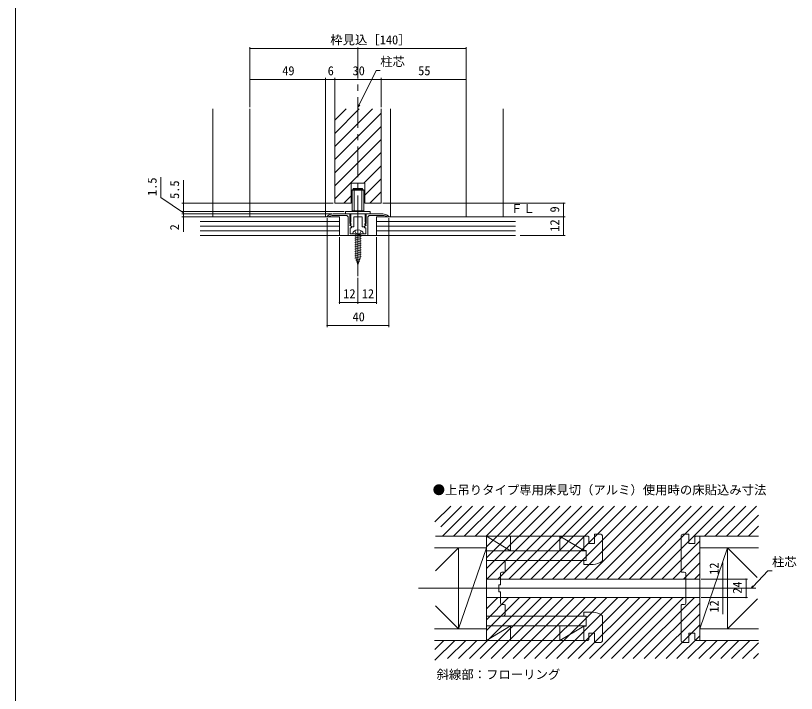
# Model space of a CAD drawing. Units: millimetres, scale not verified. Extents: x -1188 to -198, y -840 to 760.
# Drawn here: x -1188 to -683, y -410 to 29 of the extents above; entities that cross this region are included whole.
import ezdxf
from ezdxf.enums import TextEntityAlignment as Align

# ---------------------------------------------------------------- set-up
doc = ezdxf.new("R2010")
doc.units = ezdxf.units.MM
doc.header["$LTSCALE"] = 4
doc.linetypes.add('CHAIN1', pattern=[8, 5, -1, 1, -1])
doc.linetypes.add('DASHED3', pattern=[4, 3, -1])
doc.layers.add('0-1_USER1', color=4, linetype='Continuous')
for name, color, linetype, lineweight in [('0-2_YKK_ZWAK', 7, 'Continuous', 9), ('0-3_YKK_D', 6, 'Continuous', 9), ('0-4_YKK_11', 7, 'Continuous', 9), ('0-5_YKK_12', 2, 'Continuous', 9), ('0-7_YSS_K', 3, 'Continuous', 9), ('0-8_YKK_13', 4, 'Continuous', 9)]:
    doc.layers.add(name, color=color, linetype=linetype, lineweight=lineweight)
doc.styles.add('ＭＳ ゴシック', font='')
doc.styles.get('ＭＳ ゴシック').set_extended_font_data('MS Gothic')

msp = doc.modelspace()

# ---------------------------------------------------------------- linework, layer by layer
at = {"layer": '0-2_YKK_ZWAK'}
msp.add_line((-1188, -840), (-1188, 720), dxfattribs=at)
at = {"layer": '0-3_YKK_D'}
for p, q in [((-1036.441, -30.399), (-1036.441, 8.601)), ((-1036.441, 7.601), (-896.441, 7.601)), ((-896.441, -31.399), (-896.441, 8.601)), ((-965.688, -28.695), (-954.729, -6.501)), ((-954.729, -6.501), (-952.029, -6.501)), ((-1036.441, -30.399), (-1036.441, -11.399)), ((-1036.441, -12.399), (-987.441, -12.399)), ((-987.441, -31.399), (-987.441, -11.399)), ((-987.441, -31.399), (-987.441, -11.399)), ((-987.441, -12.399), (-981.441, -12.399)), ((-981.441, -31.399), (-981.441, -11.399)), ((-981.441, -31.399), (-981.441, -11.399)), ((-981.441, -12.399), (-951.441, -12.399)), ((-951.441, -30.399), (-951.441, -11.399)), ((-951.441, -30.399), (-951.441, -11.399)), ((-951.441, -12.399), (-896.441, -12.399)), ((-896.441, -30.399), (-896.441, -11.399)), ((-966.441, -30.219), (-966.097, -28.493)), ((-966.441, -30.219), (-965.688, -28.695)), ((-965.28, -28.896), (-966.441, -30.219)), ((-1093.962, -88.81), (-1093.962, -75.61)), ((-1079.441, -92.399), (-1079.441, -77.499)), ((-1079.441, -98.649), (-1093.962, -88.81)), ((-982.441, -92.399), (-1080.441, -92.399)), ((-1079.441, -97.899), (-1079.441, -92.399)), ((-950.441, -92.399), (-832.441, -92.399)), ((-833.441, -101.399), (-833.441, -92.399)), ((-1062.091, -97.899), (-1080.441, -97.899)), ((-975.441, -97.899), (-1080.441, -97.899)), ((-1069.006, -99.399), (-1080.441, -99.399)), ((-983.441, -99.399), (-1080.441, -99.399)), ((-1079.441, -97.899), (-1079.441, -96.199)), ((-1079.441, -99.399), (-1079.441, -97.699)), ((-1079.441, -99.399), (-1079.441, -97.899)), ((-1079.441, -99.399), (-1079.441, -97.899)), ((-1079.441, -99.399), (-1079.441, -101.099)), ((-979.441, -101.399), (-1080.441, -101.399)), ((-986.441, -102.199), (-986.441, -172.723)), ((-946.441, -102.199), (-946.441, -172.723)), ((-945.641, -101.399), (-832.441, -101.399)), ((-945.641, -101.399), (-832.441, -101.399)), ((-833.441, -101.399), (-833.441, -113.399)), ((-978.441, -114.399), (-978.441, -157.723)), ((-954.441, -114.399), (-954.441, -157.723)), ((-861.565, -113.399), (-832.441, -113.399)), ((-966.441, -140.713), (-966.441, -157.723)), ((-966.441, -140.713), (-966.441, -157.723)), ((-966.441, -156.723), (-978.441, -156.723)), ((-966.441, -156.723), (-954.441, -156.723)), ((-946.441, -171.723), (-986.441, -171.723)), ((-730.269, -335.812), (-730.269, -325.072)), ((-710.743, -340.573), (-701.18, -330.398)), ((-701.18, -330.398), (-698.48, -330.398)), ((-744.269, -335.812), (-714.269, -335.812)), ((-744.269, -335.812), (-729.269, -335.812)), ((-730.269, -341.812), (-730.269, -335.812)), ((-715.269, -335.812), (-715.269, -347.812)), ((-744.269, -341.812), (-729.269, -341.812)), ((-744.269, -341.812), (-729.269, -341.812)), ((-730.269, -341.812), (-730.269, -347.812)), ((-711.908, -341.812), (-711.075, -340.261)), ((-711.908, -341.812), (-710.743, -340.573)), ((-710.412, -340.885), (-711.908, -341.812)), ((-744.269, -347.812), (-714.269, -347.812)), ((-744.269, -347.812), (-729.269, -347.812)), ((-730.269, -347.812), (-730.269, -358.552))]:
    msp.add_line(p, q, dxfattribs=at)
msp.add_lwpolyline([(-1079.441, -99.399), (-1079.441, -101.399), (-1079.441, -111.085)], dxfattribs=at)
for centre, start, end in [((-1036.441, 7.601), 0, 180), ((-1036.441, 7.601), 180, 0), ((-896.441, 7.601), 0, 180), ((-896.441, 7.601), 180, 0), ((-1036.441, -12.399), 0, 180), ((-1036.441, -12.399), 180, 0), ((-987.441, -12.399), 0, 180), ((-987.441, -12.399), 0, 180), ((-987.441, -12.399), 180, 0), ((-987.441, -12.399), 180, 0), ((-981.441, -12.399), 0, 180), ((-981.441, -12.399), 0, 180), ((-981.441, -12.399), 180, 0), ((-981.441, -12.399), 180, 0), ((-951.441, -12.399), 0, 180), ((-951.441, -12.399), 0, 180), ((-951.441, -12.399), 180, 0), ((-951.441, -12.399), 180, 0), ((-896.441, -12.399), 0, 180), ((-896.441, -12.399), 180, 0), ((-1079.441, -92.399), 90, 270), ((-1079.441, -92.399), 270, 90), ((-833.441, -92.399), 90, 270), ((-833.441, -92.399), 270, 90), ((-1079.441, -97.899), 90, 270), ((-1079.441, -97.899), 90, 270), ((-1079.441, -99.399), 90, 270), ((-1079.441, -99.399), 90, 270), ((-1079.441, -97.899), 270, 90), ((-1079.441, -97.899), 270, 90), ((-1079.441, -99.399), 270, 90), ((-1079.441, -99.399), 270, 90), ((-1079.441, -101.399), 90, 270), ((-1079.441, -101.399), 270, 90), ((-833.441, -101.399), 90, 270), ((-833.441, -101.399), 90, 270), ((-833.441, -101.399), 270, 90), ((-833.441, -101.399), 270, 90), ((-833.441, -113.399), 90, 270), ((-833.441, -113.399), 270, 90), ((-978.441, -156.723), 0, 180), ((-966.441, -156.723), 0, 180), ((-966.441, -156.723), 0, 180), ((-954.441, -156.723), 0, 180), ((-978.441, -156.723), 180, 0), ((-966.441, -156.723), 180, 0), ((-966.441, -156.723), 180, 0), ((-954.441, -156.723), 180, 0), ((-986.441, -171.723), 0, 180), ((-986.441, -171.723), 180, 0), ((-946.441, -171.723), 0, 180), ((-946.441, -171.723), 180, 0), ((-730.269, -335.812), 90, 270), ((-730.269, -335.812), 270, 90), ((-715.269, -335.812), 90, 270), ((-715.269, -335.812), 270, 90), ((-730.269, -341.812), 90, 270), ((-730.269, -341.812), 90, 270), ((-730.269, -341.812), 270, 90), ((-730.269, -341.812), 270, 90), ((-730.269, -347.812), 90, 270), ((-730.269, -347.812), 270, 90), ((-715.269, -347.812), 90, 270), ((-715.269, -347.812), 270, 90)]:
    msp.add_arc(centre, 0.106, start, end, dxfattribs=at)
at = {"layer": '0-4_YKK_11'}
for p, q in [((-986.441, -101.156), (-986.259, -100.771)), ((-982.441, -99.399), (-971.741, -99.399)), ((-973.741, -100.399), (-982.441, -100.399)), ((-972.741, -101.399), (-973.741, -100.399)), ((-971.741, -99.399), (-971.741, -105.304)), ((-971.141, -99.399), (-971.141, -102.399)), ((-961.741, -99.399), (-971.141, -99.399)), ((-961.741, -102.399), (-961.741, -99.399)), ((-961.141, -99.399), (-950.441, -99.399)), ((-961.141, -105.304), (-961.141, -99.399)), ((-959.141, -100.399), (-960.141, -101.399)), ((-950.441, -100.399), (-959.141, -100.399)), ((-946.623, -100.771), (-946.441, -101.156)), ((-986.441, -101.399), (-986.441, -101.156)), ((-985.539, -101.399), (-986.441, -101.399)), ((-985.364, -101.342), (-985.539, -101.399)), ((-972.741, -113.399), (-972.741, -101.399)), ((-971.741, -105.304), (-971.243, -105.801)), ((-971.243, -105.801), (-971.491, -106.399)), ((-971.317, -105.118), (-971.379, -105.461)), ((-971.379, -105.461), (-970.829, -106.011)), ((-971.141, -104.845), (-971.317, -105.118)), ((-971.141, -102.399), (-971.141, -104.845)), ((-970.829, -106.011), (-970.989, -106.399)), ((-969.141, -101.399), (-966.441, -101.399)), ((-969.141, -107.699), (-969.141, -101.399)), ((-966.441, -101.399), (-963.741, -101.399)), ((-963.741, -101.399), (-963.741, -107.699)), ((-962.053, -106.011), (-961.503, -105.461)), ((-961.892, -106.399), (-962.053, -106.011)), ((-961.741, -104.845), (-961.741, -102.399)), ((-961.565, -105.118), (-961.741, -104.845)), ((-961.638, -105.801), (-961.141, -105.304)), ((-961.391, -106.399), (-961.638, -105.801)), ((-961.503, -105.461), (-961.565, -105.118)), ((-960.141, -101.399), (-960.141, -113.399)), ((-947.342, -101.399), (-947.518, -101.342)), ((-946.441, -101.399), (-947.342, -101.399)), ((-946.441, -101.156), (-946.441, -101.399)), ((-971.541, -108.399), (-971.541, -112.399)), ((-970.691, -108.399), (-971.541, -108.399)), ((-971.491, -106.999), (-971.341, -106.999)), ((-971.353, -106.399), (-971.467, -106.673)), ((-971.467, -106.673), (-970.441, -107.699)), ((-970.989, -106.399), (-971.353, -106.399)), ((-971.341, -106.999), (-970.691, -107.649)), ((-970.691, -107.649), (-970.691, -108.399)), ((-970.441, -107.699), (-969.141, -107.699)), ((-963.741, -107.699), (-962.441, -107.699)), ((-962.441, -107.699), (-961.415, -106.673)), ((-962.191, -107.649), (-961.541, -106.999)), ((-962.191, -108.399), (-962.191, -107.649)), ((-961.341, -108.399), (-962.191, -108.399)), ((-961.529, -106.399), (-961.892, -106.399)), ((-961.541, -106.999), (-961.391, -106.999)), ((-961.415, -106.673), (-961.529, -106.399)), ((-961.341, -112.399), (-961.341, -108.399)), ((-966.441, -113.399), (-972.741, -113.399)), ((-971.541, -112.399), (-966.899, -112.399)), ((-966.899, -112.399), (-966.716, -112.519)), ((-966.716, -112.519), (-966.166, -112.519)), ((-960.141, -113.399), (-966.441, -113.399)), ((-966.166, -112.519), (-965.983, -112.399)), ((-965.983, -112.399), (-961.341, -112.399))]:
    msp.add_line(p, q, dxfattribs=at)
for centre, radius, start, end in [((-982.441, -105.399), 6, 90, 129.52119), ((-982.441, -105.399), 5, 89.99997, 125.77483), ((-950.441, -105.399), 6, 50.47879, 89.99998), ((-950.441, -105.399), 5, 54.22516, 90.00002), ((-971.491, -106.699), 0.3, 89.99998, 270), ((-961.391, -106.699), 0.3, 269.99998, 90)]:
    msp.add_arc(centre, radius, start, end, dxfattribs=at)
at = {"layer": '0-5_YKK_12', "linetype": 'CHAIN1'}
msp.add_line((-966.441, -139.713), (-966.441, 18.539), dxfattribs=at)
at = {"layer": '0-5_YKK_12'}
for p, q in [((-1060.441, -101.402), (-1060.441, -31.399)), ((-1036.441, -101.402), (-1036.441, -31.399)), ((-987.441, -101.402), (-987.441, -31.399)), ((-981.441, -55.764), (-957.076, -31.399)), ((-981.441, -47.279), (-965.561, -31.399)), ((-981.441, -38.794), (-974.046, -31.399)), ((-981.441, -92.399), (-981.441, -31.399)), ((-969.699, -52.507), (-951.441, -34.249)), ((-951.441, -92.399), (-951.441, -31.399)), ((-945.441, -101.399), (-945.441, -31.399)), ((-896.441, -101.402), (-896.441, -31.399)), ((-872.441, -101.402), (-872.441, -31.399)), ((-981.441, -72.735), (-951.441, -42.735)), ((-981.441, -81.22), (-951.441, -51.22)), ((-981.441, -64.249), (-969.706, -52.515)), ((-981.441, -89.705), (-951.441, -59.705)), ((-962.649, -79.399), (-951.441, -68.19)), ((-970.941, -79.399), (-961.941, -79.399)), ((-970.941, -92.399), (-970.941, -79.399)), ((-961.941, -87.176), (-951.441, -76.676)), ((-961.941, -92.399), (-961.941, -79.399)), ((-958.679, -92.399), (-951.441, -85.161)), ((-975.649, -92.399), (-970.941, -87.69)), ((-981.441, -92.399), (-970.941, -92.399)), ((-961.941, -92.399), (-951.441, -92.399))]:
    msp.add_line(p, q, dxfattribs=at)
at = {"layer": '0-7_YSS_K'}
for p, q in [((-978.441, -101.399), (-1068.459, -101.399)), ((-1068.459, -104.399), (-978.441, -104.399)), ((-978.441, -101.399), (-978.441, -113.399)), ((-954.441, -101.399), (-954.441, -113.399)), ((-864.391, -101.399), (-954.441, -101.399)), ((-954.441, -104.399), (-864.391, -104.399)), ((-1068.459, -107.399), (-978.441, -107.399)), ((-1068.459, -110.399), (-978.441, -110.399)), ((-954.441, -107.399), (-864.391, -107.399)), ((-954.441, -110.399), (-864.391, -110.399)), ((-864.391, -113.399), (-1068.459, -113.399)), ((-916.604, -298.751), (-906.431, -288.578)), ((-912.844, -302.062), (-899.36, -288.578)), ((-911.773, -308.062), (-892.289, -288.578)), ((-904.702, -308.062), (-885.218, -288.578)), ((-897.631, -308.062), (-878.147, -288.578)), ((-890.56, -308.062), (-871.076, -288.578)), ((-883.269, -307.842), (-864.005, -288.578)), ((-883.269, -314.913), (-856.934, -288.578)), ((-883.269, -321.984), (-849.863, -288.578)), ((-883.269, -329.055), (-842.792, -288.578)), ((-882.955, -335.812), (-835.721, -288.578)), ((-875.884, -335.812), (-828.649, -288.578)), ((-868.812, -335.812), (-821.578, -288.578)), ((-861.741, -335.812), (-814.507, -288.578)), ((-854.67, -335.812), (-807.436, -288.578)), ((-847.599, -335.812), (-800.365, -288.578)), ((-840.528, -335.812), (-793.294, -288.578)), ((-833.457, -335.812), (-786.223, -288.578)), ((-826.386, -335.812), (-779.152, -288.578)), ((-819.315, -335.812), (-772.081, -288.578)), ((-812.244, -335.812), (-765.01, -288.578)), ((-805.173, -335.812), (-757.939, -288.578)), ((-798.102, -335.812), (-750.868, -288.578)), ((-791.031, -335.812), (-743.797, -288.578)), ((-783.96, -335.812), (-736.726, -288.578)), ((-776.889, -335.812), (-729.655, -288.578)), ((-742.067, -308.062), (-722.583, -288.578)), ((-734.996, -308.062), (-715.512, -288.578)), ((-725.269, -305.405), (-708.441, -288.578)), ((-720.854, -308.062), (-707.22, -294.428)), ((-713.783, -308.062), (-707.22, -301.499)), ((-916.269, -308.062), (-820.269, -308.062)), ((-867.769, -317.562), (-883.269, -308.062)), ((-883.269, -308.062), (-883.269, -375.562)), ((-867.769, -308.062), (-867.769, -317.562)), ((-820.269, -317.312), (-835.769, -308.062)), ((-835.769, -317.312), (-835.769, -308.062)), ((-820.269, -308.062), (-820.269, -317.312)), ((-817.619, -308.062), (-820.269, -308.062)), ((-817.119, -308.562), (-817.619, -308.062)), ((-813.269, -306.812), (-813.269, -312.812)), ((-809.269, -306.812), (-813.269, -306.812)), ((-808.269, -323.831), (-808.269, -307.812)), ((-757.269, -307.812), (-757.269, -330.812)), ((-752.269, -306.812), (-756.269, -306.812)), ((-752.269, -310.312), (-752.269, -306.812)), ((-747.919, -308.062), (-748.419, -308.562)), ((-745.269, -308.062), (-747.919, -308.062)), ((-745.269, -308.062), (-707.269, -308.062)), ((-745.269, -375.562), (-745.269, -308.062)), ((-727.925, -308.062), (-725.269, -305.405)), ((-817.119, -312.812), (-817.119, -308.562)), ((-813.269, -312.812), (-817.119, -312.812)), ((-769.818, -335.812), (-745.269, -311.263)), ((-752.269, -312.812), (-752.269, -310.312)), ((-748.419, -312.812), (-752.269, -312.812)), ((-748.419, -308.562), (-748.419, -312.812)), ((-883.269, -315.562), (-917, -315.562)), ((-916.269, -330.562), (-901.269, -315.562)), ((-883.269, -315.562), (-901.269, -368.062)), ((-901.269, -315.562), (-901.269, -368.062)), ((-883.269, -317.562), (-818.769, -317.562)), ((-820.269, -317.312), (-818.769, -317.312)), ((-818.769, -317.312), (-818.769, -323.812)), ((-818.769, -323.812), (-818.769, -317.562)), ((-762.746, -335.812), (-745.269, -318.334)), ((-707.22, -315.562), (-745.269, -315.562)), ((-727.269, -315.562), (-745.269, -368.062)), ((-708.056, -334.774), (-727.269, -315.562)), ((-727.269, -315.562), (-727.269, -368.062)), ((-818.968, -322.236), (-818.968, -322.136)), ((-883.269, -323.812), (-874.769, -323.812)), ((-883.269, -347.312), (-883.269, -323.812)), ((-883.269, -323.812), (-818.769, -323.812)), ((-874.769, -323.812), (-871.269, -323.812)), ((-871.269, -323.812), (-871.269, -330.812)), ((-871.269, -323.812), (-846.519, -323.812)), ((-820.269, -323.812), (-820.269, -326.312)), ((-818.769, -323.812), (-820.269, -323.812)), ((-820.269, -326.312), (-814.269, -326.312)), ((-755.675, -335.812), (-745.269, -325.405)), ((-874.269, -332.312), (-874.269, -339.562)), ((-871.769, -331.312), (-873.269, -331.312)), ((-756.769, -331.312), (-755.269, -331.312)), ((-754.269, -332.312), (-754.269, -351.312)), ((-748.604, -335.812), (-745.269, -332.476)), ((-883.269, -335.812), (-745.269, -335.812)), ((-927.21, -341.812), (-708.933, -341.812)), ((-875.269, -339.562), (-875.269, -344.062)), ((-874.269, -339.562), (-875.269, -339.562)), ((-894.335, -387.353), (-854.794, -347.812)), ((-887.264, -387.353), (-847.723, -347.812)), ((-883.269, -359.812), (-883.269, -347.312)), ((-883.269, -355.074), (-876.007, -347.812)), ((-883.269, -362.145), (-868.936, -347.812)), ((-883.269, -369.216), (-861.865, -347.812)), ((-883.269, -347.812), (-745.269, -347.812)), ((-880.193, -387.353), (-840.652, -347.812)), ((-875.269, -344.062), (-874.269, -344.062)), ((-874.269, -344.062), (-874.269, -351.312)), ((-873.122, -387.353), (-833.581, -347.812)), ((-866.051, -387.353), (-826.509, -347.812)), ((-858.98, -387.353), (-819.438, -347.812)), ((-851.909, -387.353), (-812.367, -347.812)), ((-844.838, -387.353), (-805.296, -347.812)), ((-837.767, -387.353), (-798.225, -347.812)), ((-830.696, -387.353), (-791.154, -347.812)), ((-823.625, -387.353), (-784.083, -347.812)), ((-816.554, -387.353), (-777.012, -347.812)), ((-809.483, -387.353), (-769.941, -347.812)), ((-802.412, -387.353), (-762.87, -347.812)), ((-795.341, -387.353), (-755.799, -347.812)), ((-788.269, -387.353), (-748.728, -347.812)), ((-916.269, -353.062), (-901.269, -368.062)), ((-873.269, -352.312), (-871.769, -352.312)), ((-871.269, -352.812), (-871.269, -358.812)), ((-781.198, -387.353), (-745.269, -351.424)), ((-757.269, -352.812), (-757.269, -375.812)), ((-755.269, -352.312), (-756.769, -352.312)), ((-707.889, -348.682), (-727.269, -368.062)), ((-820.269, -357.312), (-814.269, -357.312)), ((-820.269, -359.812), (-820.269, -357.312)), ((-774.127, -387.353), (-745.269, -358.495)), ((-872.269, -359.812), (-883.269, -359.812)), ((-883.269, -359.812), (-818.769, -359.812)), ((-883.269, -359.812), (-846.519, -359.812)), ((-820.269, -359.812), (-845.019, -359.812)), ((-818.769, -359.812), (-820.269, -359.812)), ((-818.769, -366.312), (-818.769, -359.812)), ((-808.269, -359.793), (-808.269, -375.812)), ((-883.269, -368.062), (-917, -368.062)), ((-867.769, -366.062), (-883.269, -375.562)), ((-883.269, -366.062), (-818.769, -366.062)), ((-867.769, -375.562), (-867.769, -366.062)), ((-820.269, -366.312), (-835.769, -375.562)), ((-835.769, -366.312), (-835.769, -375.562)), ((-820.269, -366.312), (-818.769, -366.312)), ((-820.269, -375.562), (-820.269, -366.312)), ((-767.056, -387.353), (-745.269, -365.566)), ((-707.22, -368.062), (-745.269, -368.062)), ((-817.119, -370.812), (-817.119, -375.062)), ((-813.269, -370.812), (-817.119, -370.812)), ((-813.269, -376.812), (-813.269, -370.812)), ((-759.985, -387.353), (-745.269, -372.637)), ((-752.269, -370.812), (-748.419, -370.812)), ((-752.269, -373.312), (-752.269, -370.812)), ((-752.269, -376.812), (-752.269, -373.312)), ((-748.419, -370.812), (-748.419, -375.062)), ((-820.269, -375.562), (-917, -375.562)), ((-916.604, -381.338), (-910.828, -375.562)), ((-916.604, -388.409), (-903.757, -375.562)), ((-908.478, -387.353), (-896.686, -375.562)), ((-901.407, -387.353), (-889.615, -375.562)), ((-817.619, -375.562), (-820.269, -375.562)), ((-817.119, -375.062), (-817.619, -375.562)), ((-809.269, -376.812), (-813.269, -376.812)), ((-756.269, -376.812), (-752.269, -376.812)), ((-752.914, -387.353), (-741.122, -375.562)), ((-748.419, -375.062), (-747.919, -375.562)), ((-747.919, -375.562), (-745.269, -375.562)), ((-745.843, -387.353), (-734.051, -375.562)), ((-745.269, -375.562), (-707.269, -375.562)), ((-742.769, -375.562), (-741.122, -375.562)), ((-738.772, -387.353), (-726.98, -375.562)), ((-734.051, -375.562), (-727.769, -375.562)), ((-731.701, -387.353), (-719.909, -375.562)), ((-724.63, -387.353), (-712.838, -375.562)), ((-717.559, -387.353), (-707.22, -377.015)), ((-710.488, -387.353), (-707.22, -384.086))]:
    msp.add_line(p, q, dxfattribs=at)
for centre, radius, start, end in [((-809.269, -307.812), 1, 0, 89.99998), ((-756.269, -307.812), 1, 90, 179.99998), ((-814.269, -317.187), 9.125, 270, 309.61911), ((-808.769, -323.831), 0.5, 309.61913, 0), ((-873.269, -332.312), 1, 90, 179.99998), ((-871.769, -330.812), 0.5, 270, 359.99998), ((-756.769, -330.812), 0.5, 180, 269.99998), ((-755.269, -332.312), 1, 0, 89.99998), ((-873.269, -351.312), 1, 180, 269.99998), ((-871.769, -352.812), 0.5, 0, 89.99998), ((-756.769, -352.812), 0.5, 90, 179.99998), ((-755.269, -351.312), 1, 270, 359.99998), ((-814.269, -366.437), 9.125, 50.38087, 89.99998), ((-872.269, -358.812), 1, 270, 359.99998), ((-808.769, -359.793), 0.5, 359.99998, 50.38086), ((-809.269, -375.812), 1, 270, 359.99998), ((-756.269, -375.812), 1, 180, 269.99998)]:
    msp.add_arc(centre, radius, start, end, dxfattribs=at)
at = {"layer": '0-8_YKK_13'}
for p, q in [((-970.191, -84.099), (-969.991, -83.899)), ((-970.191, -84.099), (-970.191, -97.499)), ((-962.691, -84.099), (-970.191, -84.099)), ((-962.891, -83.899), (-969.991, -83.899)), ((-969.441, -83.099), (-969.241, -82.899)), ((-969.441, -83.099), (-969.441, -83.899)), ((-969.241, -82.899), (-963.641, -82.899)), ((-968.941, -83.899), (-968.941, -97.899)), ((-963.941, -83.899), (-963.941, -97.899)), ((-963.441, -83.099), (-963.641, -82.899)), ((-962.691, -84.099), (-962.891, -83.899)), ((-962.691, -84.099), (-962.691, -97.499)), ((-966.441, -87.474), (-966.441, -108.231)), ((-974.441, -97.899), (-974.441, -99.399)), ((-958.441, -97.899), (-974.441, -97.899)), ((-974.441, -99.399), (-958.441, -99.399)), ((-962.691, -97.499), (-970.191, -97.499)), ((-962.891, -97.699), (-969.991, -97.699)), ((-962.891, -97.699), (-962.691, -97.499)), ((-958.441, -99.399), (-958.441, -97.899)), ((-969.941, -112.399), (-969.803, -111.884)), ((-969.941, -112.399), (-962.941, -112.399)), ((-964.441, -112.485), (-968.441, -113.557)), ((-964.441, -113.934), (-968.441, -115.006)), ((-964.441, -115.384), (-968.441, -116.456)), ((-967.841, -112.399), (-967.841, -127.57)), ((-965.041, -112.399), (-965.041, -127.57)), ((-962.941, -112.399), (-963.079, -111.884)), ((-964.441, -116.833), (-968.441, -117.905)), ((-964.441, -118.283), (-968.441, -119.354)), ((-964.441, -119.732), (-968.441, -120.804)), ((-964.441, -121.181), (-968.441, -122.253)), ((-964.441, -122.631), (-968.441, -123.703)), ((-964.441, -124.08), (-968.441, -125.152)), ((-964.441, -125.53), (-968.441, -126.601)), ((-964.441, -126.979), (-968.441, -128.051)), ((-966.441, -132.399), (-967.841, -127.57)), ((-964.841, -128.536), (-967.721, -129.307)), ((-965.516, -130.166), (-967.181, -130.612)), ((-966.441, -132.399), (-965.041, -127.57)), ((-966.191, -131.796), (-966.641, -131.917))]:
    msp.add_line(p, q, dxfattribs=at)
at = {"layer": '0-8_YKK_13', "linetype": 'DASHED3'}
for p, q in [((-968.441, -110.306), (-967.591, -112.048)), ((-964.441, -110.306), (-965.291, -112.048)), ((-967.591, -112.048), (-966.441, -112.66)), ((-965.291, -112.048), (-966.441, -112.66))]:
    msp.add_line(p, q, dxfattribs=at)
at = {"layer": '0-8_YKK_13', "linetype": 'CHAIN1'}
msp.add_line((-966.441, -107.299), (-966.441, -134.899), dxfattribs=at)
at = {"layer": '0-8_YKK_13'}
msp.add_lwpolyline([(-969.441, -83.099), (-963.441, -83.099), (-963.441, -83.899)], dxfattribs=at)
for centre, radius, start, end in [((-967.581, -112.479), 2.3, 126.88408, 164.99998), ((-966.441, -113.999), 4.2, 53.11591, 126.88408), ((-965.3, -112.479), 2.3, 15, 53.11591)]:
    msp.add_arc(centre, radius, start, end, dxfattribs=at)

# ---------------------------------------------------------------- texts
at = {"layer": '0-1_USER1', "style": 'ＭＳ ゴシック'}
for s, p in [('●上吊りタイプ専用床見切（アルミ）使用時の床貼込み寸法', (-918.079, -282.79)), ('斜線部：フローリング', (-915.533, -402.279))]:
    msp.add_text(s, height=5.865, dxfattribs=at).set_placement(p, align=Align.BOTTOM_LEFT)
at = {"layer": '0-3_YKK_D', "color": 4, "style": 'ＭＳ ゴシック'}
for s, p in [('枠見込［140］', (-984.361, 8.601)), ('柱芯', (-952.029, -5.501)), ('49', (-1015.461, -11.399)), ('6', (-986.041, -11.399)), ('30', (-969.961, -11.399)), ('55', (-927.461, -11.399)), ('12', (-975.961, -155.723)), ('12', (-963.961, -155.723)), ('40', (-969.961, -170.723)), ('柱芯', (-698.48, -329.398))]:
    msp.add_text(s, height=5.865, dxfattribs=at).set_placement(p, align=Align.BOTTOM_LEFT)
for s, p in [('1.5', (-1094.962, -87.81)), ('5.5', (-1080.441, -89.699)), ('9', (-834.441, -98.499)), ('12', (-834.441, -110.919)), ('2', (-1080.441, -110.085)), ('12', (-731.269, -333.112)), ('24', (-716.269, -345.332)), ('12', (-731.269, -357.552))]:
    msp.add_text(s, height=5.865, rotation=90, dxfattribs=at).set_placement(p, align=Align.BOTTOM_LEFT)
at = {"layer": '0-7_YSS_K', "color": 4, "style": 'ＭＳ ゴシック'}
msp.add_text('ＦＬ', height=5.865, dxfattribs=at).set_placement((-867.728, -100.662), align=Align.BOTTOM_LEFT)

doc.saveas('drawing.dxf')
